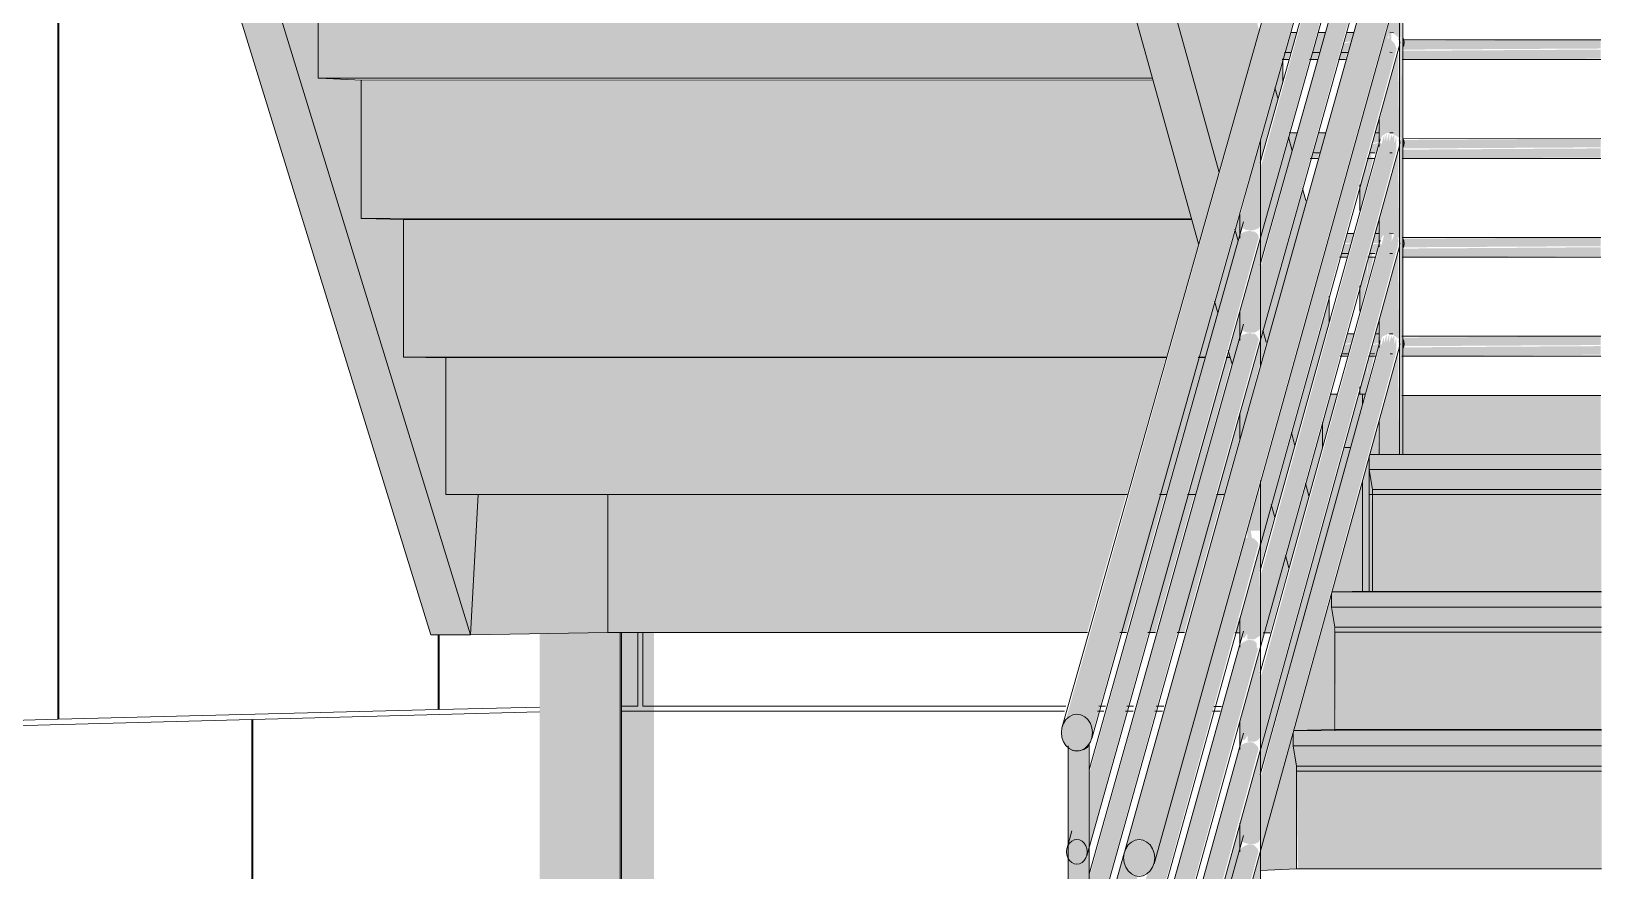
# Model space of a CAD drawing. Header units: inches. Extents: x 27328 to 121296, y -4075 to 4147.
# Drawn here: x 49625.24959 to 49625.28926, y 59.99014 to 60.01135 of the extents above; entities that cross this region are included whole.
import ezdxf

# ---------------------------------------------------------------- set-up
doc = ezdxf.new("R2010")
doc.units = ezdxf.units.IN
doc.header["$MEASUREMENT"] = 0
for name, color, linetype, lineweight in [('A-FLOR-HRAL', 11, 'Continuous', 9), ('A-WALL', 113, 'Continuous', 9), ('A-WALL-PATT', 111, 'Continuous', 9), ('L-SITE-WALL', 31, 'Continuous', 9), ('S-COLS', 52, 'Continuous', 9), ('S-STRS', 31, 'Continuous', 9)]:
    doc.layers.add(name, color=color, linetype=linetype, lineweight=lineweight)

# ---------------------------------------------------------------- blocks, each defined once
blk = doc.blocks.new('FP_232-mezzanine - perspective')
at = {"layer": 'A-WALL-PATT'}
for p, q in [((23035.629234, 59.994296), (23035.629234, 59.996157)), ((23035.629357, 59.994296), (23035.629357, 59.996157)), ((23035.629234, 59.994296), (23035.628817, 59.994296)), ((23035.629357, 59.994172), (23035.628817, 59.994172)), ((23035.640047, 59.994294), (23035.629357, 59.994296)), ((23035.640012, 59.99417), (23035.629357, 59.994172)), ((23035.641007, 59.99417), (23035.64084, 59.99417)), ((23035.641042, 59.994294), (23035.640875, 59.994294)), ((23035.641747, 59.99417), (23035.641551, 59.99417)), ((23035.641751, 59.994294), (23035.641586, 59.994294)), ((23035.642482, 59.99417), (23035.64229, 59.99417)), ((23035.642517, 59.994294), (23035.642325, 59.994294)), ((23035.643939, 59.994169), (23035.643752, 59.994169)), ((23035.643974, 59.994293), (23035.643786, 59.994293))]:
    blk.add_line(p, q, dxfattribs=at)
blk = doc.blocks.new('FP_250-mezzanine - perspective')
at = {"layer": 'A-WALL-PATT'}
for p, q in [((23035.614575, 60.019152), (23035.614575, 59.993966)), ((23035.614601, 60.01915), (23035.614601, 59.993967)), ((23035.62419, 59.99421), (23035.62419, 59.996098)), ((23035.624214, 59.996098), (23035.624214, 59.994211)), ((23035.62419, 59.99421), (23035.614601, 59.993967)), ((23035.62675, 59.994275), (23035.624214, 59.994211)), ((23035.62675, 59.994151), (23035.624214, 59.994085)), ((23035.614575, 59.993966), (23035.613432, 59.993937)), ((23035.619482, 59.993962), (23035.613432, 59.993805)), ((23035.619482, 59.993962), (23035.619482, 59.969296)), ((23035.624214, 59.994085), (23035.619506, 59.993963)), ((23035.619506, 59.9693), (23035.619506, 59.993963))]:
    blk.add_line(p, q, dxfattribs=at)

msp = doc.modelspace()

# ---------------------------------------------------------------- hatches: boundary and pattern name
at = {"layer": 'A-FLOR-HRAL', "lineweight": 5}
for points in [[(49625.2764, 59.993629), (49625.28445, 60.022172), (49625.284375, 60.02231), (49625.284204, 60.022359), (49625.283983, 60.022305), (49625.283771, 60.022164), (49625.283629, 60.021979), (49625.283651, 60.021948), (49625.283577, 60.021804), (49625.283569, 60.021804), (49625.275728, 59.993958), (49625.275905, 59.994079), (49625.276108, 59.994079), (49625.276285, 59.993958), (49625.276386, 59.99375)], [(49625.277973, 59.990462), (49625.285809, 60.01857), (49625.285749, 60.018761), (49625.285604, 60.018901), (49625.285412, 60.018952), (49625.285225, 60.018901), (49625.285093, 60.018761), (49625.285059, 60.018668), (49625.277241, 59.990698), (49625.277383, 59.990865), (49625.27758, 59.990928), (49625.277777, 59.990865), (49625.27792, 59.990695), (49625.27796, 59.990582)], [(49625.284222, 60.010888), (49625.289242, 60.010917), (49625.289242, 60.011137), (49625.28426, 60.011103), (49625.284246, 60.010985), (49625.284222, 60.010891)], [(49625.284278, 60.011069), (49625.284235, 60.011136), (49625.284235, 60.011071)], [(49625.284235, 60.010938), (49625.284269, 60.011009), (49625.284278, 60.011069), (49625.284235, 60.011048), (49625.284235, 60.010942)], [(49625.284222, 60.00839), (49625.289242, 60.008419), (49625.289242, 60.00864), (49625.284251, 60.008606), (49625.284263, 60.008515), (49625.284222, 60.0084)], [(49625.284235, 60.008399), (49625.284269, 60.008469), (49625.284278, 60.00853), (49625.284235, 60.008508), (49625.284235, 60.008403)], [(49625.28424, 60.005893), (49625.289242, 60.005921), (49625.289242, 60.006142), (49625.284231, 60.006108), (49625.284265, 60.00599), (49625.284255, 60.005925)], [(49625.284278, 60.005991), (49625.284235, 60.006057), (49625.284235, 60.005992)], [(49625.284235, 60.00586), (49625.284269, 60.005928), (49625.284278, 60.005991), (49625.284235, 60.005969), (49625.284235, 60.005864)], [(49625.284257, 60.003395), (49625.289242, 60.003423), (49625.289242, 60.003645), (49625.284222, 60.003611), (49625.284255, 60.003518), (49625.284257, 60.003397)], [(49625.284278, 60.003452), (49625.284235, 60.003518), (49625.284235, 60.003452)], [(49625.284235, 60.003321), (49625.284269, 60.003388), (49625.284278, 60.003452), (49625.284235, 60.003429), (49625.284235, 60.003325)], [(49625.275949, 59.993168), (49625.27618, 59.9932), (49625.276297, 59.9933), (49625.276285, 59.9933), (49625.275793, 59.9933), (49625.275797, 59.993257), (49625.275853, 59.9932)], [(49625.276007, 59.971929), (49625.276007, 59.971929), (49625.276315, 59.971935), (49625.276297, 59.9933), (49625.276269, 59.993257), (49625.27618, 59.9932), (49625.275949, 59.993168), (49625.275853, 59.9932), (49625.275797, 59.993257), (49625.275803, 59.971932), (49625.275882, 59.97193)], [(49625.276074, 59.990318), (49625.276192, 59.990398), (49625.27626, 59.990537), (49625.27626, 59.990698), (49625.276192, 59.990837), (49625.276138, 59.990887), (49625.275939, 59.990918), (49625.275821, 59.990837), (49625.275753, 59.990698), (49625.275753, 59.990538), (49625.275821, 59.990398), (49625.275875, 59.990349)], [(49625.276315, 59.985507), (49625.277542, 59.990012), (49625.27744, 59.990028), (49625.277297, 59.990133), (49625.277194, 59.990346), (49625.27717, 59.990483), (49625.276313, 59.987319), (49625.276315, 59.985618)]]:
    msp.add_hatch(color=256, dxfattribs=at).paths.add_polyline_path(points, flags=0)
h = msp.add_hatch(color=256, dxfattribs=at)
h.paths.add_polyline_path([(49625.281081, 60.009643), (49625.281207, 60.010086), (49625.281177, 60.01054), (49625.281003, 60.009927), (49625.281064, 60.009707)], flags=0)
h.paths.add_polyline_path([(49625.280953, 60.0126), (49625.281169, 60.013485), (49625.281177, 60.013795), (49625.281187, 60.013968), (49625.281151, 60.014036), (49625.281113, 60.014009), (49625.281091, 60.014009), (49625.280996, 60.01403), (49625.280917, 60.014009), (49625.280933, 60.01386), (49625.280895, 60.01386), (49625.280868, 60.013932), (49625.28078, 60.013944), (49625.280702, 60.014143), (49625.280714, 60.01347), (49625.280933, 60.012673)], flags=0)
h.paths.add_polyline_path([(49625.281207, 60.014215), (49625.281176, 60.015973), (49625.281169, 60.01628), (49625.281176, 60.016548), (49625.281151, 60.016576), (49625.281126, 60.016548), (49625.281094, 60.016548), (49625.280998, 60.01657), (49625.280917, 60.016548), (49625.280933, 60.016399), (49625.280895, 60.016399), (49625.280872, 60.016471), (49625.280773, 60.016471), (49625.280755, 60.016601), (49625.280711, 60.016649), (49625.280702, 60.016611), (49625.280714, 60.016015), (49625.281188, 60.014284)], flags=0)
h.paths.add_polyline_path([(49625.281207, 60.016755), (49625.281176, 60.018512), (49625.281169, 60.01882), (49625.281176, 60.019087), (49625.28114, 60.019151), (49625.281125, 60.019075), (49625.280998, 60.019109), (49625.280917, 60.019087), (49625.280933, 60.018937), (49625.280895, 60.018937), (49625.280872, 60.019009), (49625.280782, 60.019009), (49625.280755, 60.01914), (49625.280713, 60.019183), (49625.280702, 60.019104), (49625.280714, 60.018561), (49625.281195, 60.016799)], flags=0)
h.paths.add_polyline_path([(49625.281207, 60.019294), (49625.281177, 60.021228), (49625.280702, 60.021227), (49625.280714, 60.021106), (49625.281202, 60.019313)], flags=0)
h = msp.add_hatch(color=256, dxfattribs=at)
h.paths.add_polyline_path([(49625.284149, 60.000659), (49625.284235, 60.00066), (49625.28421, 60.012787), (49625.284149, 60.012569), (49625.284166, 60.0112), (49625.284186, 60.011199), (49625.284156, 60.011009), (49625.284149, 60.010925), (49625.284166, 60.00866), (49625.284184, 60.008659), (49625.284152, 60.008456), (49625.284149, 60.008385), (49625.284149, 60.00066)], flags=0)
h.paths.add_polyline_path([(49625.284149, 60.015428), (49625.284235, 60.015736), (49625.284204, 60.021232), (49625.284149, 60.021031), (49625.284166, 60.01882), (49625.28419, 60.018818), (49625.284161, 60.018633), (49625.284149, 60.018606), (49625.284166, 60.01628), (49625.284189, 60.016262), (49625.284156, 60.01609), (49625.284149, 60.016006), (49625.284149, 60.015736)], flags=0)
h = msp.add_hatch(color=256, dxfattribs=at)
h.paths.add_polyline_path([(49625.283279, 60.002185), (49625.283362, 60.002485), (49625.283348, 60.003062), (49625.283156, 60.002372), (49625.283168, 60.002186), (49625.283243, 60.002185)], flags=0)
h.paths.add_polyline_path([(49625.283156, 60.004291), (49625.283362, 60.00511), (49625.283333, 60.00556), (49625.283156, 60.004925), (49625.283156, 60.004703)], flags=0)
h.paths.add_polyline_path([(49625.283156, 60.006837), (49625.283362, 60.007574), (49625.28335, 60.008173), (49625.283156, 60.007478), (49625.283156, 60.007235)], flags=0)
h.paths.add_polyline_path([(49625.283156, 60.011944), (49625.283362, 60.012675), (49625.283344, 60.013251), (49625.283156, 60.012584), (49625.283156, 60.011982)], flags=0)
h.paths.add_polyline_path([(49625.283156, 60.014478), (49625.283362, 60.015206), (49625.283362, 60.015738), (49625.283326, 60.015738), (49625.283156, 60.015137), (49625.283156, 60.014862)], flags=0)
h.paths.add_polyline_path([(49625.283156, 60.017025), (49625.283362, 60.017863), (49625.283336, 60.017899), (49625.283243, 60.017886), (49625.283156, 60.017579), (49625.283156, 60.017402)], flags=0)
h.paths.add_polyline_path([(49625.283156, 60.0204), (49625.283292, 60.020877), (49625.283156, 60.020873), (49625.283156, 60.020698)], flags=0)
h = msp.add_hatch(color=256, dxfattribs=at)
h.paths.add_polyline_path([(49625.283644, 60.000659), (49625.284149, 60.00066), (49625.284121, 60.003263), (49625.283644, 60.001536), (49625.283644, 60.00066)], flags=0)
h.paths.add_polyline_path([(49625.283644, 60.003455), (49625.283729, 60.003639), (49625.283862, 60.003703), (49625.283991, 60.003688), (49625.284095, 60.003613), (49625.284149, 60.003581), (49625.284121, 60.005804), (49625.283644, 60.004082), (49625.283644, 60.003462)], flags=0)
h.paths.add_polyline_path([(49625.283644, 60.005996), (49625.283725, 60.006177), (49625.283838, 60.006241), (49625.283973, 60.006236), (49625.284097, 60.006152), (49625.284149, 60.006121), (49625.284121, 60.008344), (49625.283644, 60.006629), (49625.283644, 60.006002)], flags=0)
h.paths.add_polyline_path([(49625.283644, 60.008537), (49625.283722, 60.008715), (49625.283832, 60.00878), (49625.283973, 60.008776), (49625.284098, 60.00869), (49625.284149, 60.008662), (49625.284121, 60.010885), (49625.283644, 60.009086), (49625.283644, 60.008543)], flags=0)
h.paths.add_polyline_path([(49625.284149, 60.011142), (49625.284121, 60.012471), (49625.283832, 60.011321), (49625.283963, 60.011321), (49625.2841, 60.011229), (49625.284127, 60.011191)], flags=0)
h.paths.add_polyline_path([(49625.283644, 60.013631), (49625.284149, 60.015428), (49625.284116, 60.015949), (49625.283644, 60.01427), (49625.283644, 60.013681)], flags=0)
h.paths.add_polyline_path([(49625.283644, 60.016159), (49625.283722, 60.016336), (49625.283832, 60.016402), (49625.283973, 60.016398), (49625.284079, 60.016336), (49625.284149, 60.016283), (49625.284121, 60.018508), (49625.283644, 60.016816), (49625.283644, 60.016165)], flags=0)
h.paths.add_polyline_path([(49625.283644, 60.018699), (49625.283722, 60.018877), (49625.283832, 60.018943), (49625.283963, 60.018943), (49625.284079, 60.018877), (49625.284149, 60.018824), (49625.284149, 60.021036), (49625.283644, 60.019252), (49625.283644, 60.018705)], flags=0)
h = msp.add_hatch(color=256, dxfattribs=at)
h.paths.add_polyline_path([(49625.283388, 60.000659), (49625.283631, 60.00066), (49625.283598, 60.001418), (49625.283389, 60.00066)], flags=0)
h.paths.add_polyline_path([(49625.283362, 60.002485), (49625.283524, 60.003177), (49625.283378, 60.00317), (49625.283362, 60.003113), (49625.283362, 60.00273)], flags=0)
h.paths.add_polyline_path([(49625.283526, 60.003707), (49625.283631, 60.003708), (49625.283598, 60.003965), (49625.283527, 60.003708)], flags=0)
h.paths.add_polyline_path([(49625.283362, 60.005029), (49625.283498, 60.005647), (49625.283459, 60.005672), (49625.283459, 60.005738), (49625.283373, 60.005704), (49625.283362, 60.005664), (49625.283362, 60.00511)], flags=0)
h.paths.add_polyline_path([(49625.283524, 60.006246), (49625.283631, 60.006249), (49625.283598, 60.006513), (49625.283524, 60.006246)], flags=0)
h.paths.add_polyline_path([(49625.283362, 60.007574), (49625.283492, 60.008159), (49625.283491, 60.008168), (49625.283443, 60.00817), (49625.283443, 60.00826), (49625.283369, 60.008239), (49625.283362, 60.008173), (49625.283362, 60.00781)], flags=0)
h.paths.add_polyline_path([(49625.283521, 60.008786), (49625.283631, 60.008796), (49625.283598, 60.00906), (49625.283522, 60.008786)], flags=0)
h.paths.add_polyline_path([(49625.283362, 60.012675), (49625.283492, 60.013249), (49625.283459, 60.013159), (49625.283411, 60.013166), (49625.283411, 60.013251), (49625.283362, 60.013251), (49625.283362, 60.01289)], flags=0)
h.paths.add_polyline_path([(49625.283517, 60.013865), (49625.283631, 60.013871), (49625.283598, 60.014155), (49625.283517, 60.013866)], flags=0)
h.paths.add_polyline_path([(49625.283362, 60.015206), (49625.283492, 60.015738), (49625.283473, 60.015738), (49625.283457, 60.015695), (49625.283362, 60.015695), (49625.283362, 60.01543)], flags=0)
h.paths.add_polyline_path([(49625.283514, 60.016405), (49625.283631, 60.016412), (49625.283598, 60.016702), (49625.283514, 60.016405)], flags=0)
h.paths.add_polyline_path([(49625.283362, 60.017751), (49625.283381, 60.017899), (49625.283362, 60.017888), (49625.283362, 60.017863)], flags=0)
h.paths.add_polyline_path([(49625.283543, 60.018945), (49625.283631, 60.018953), (49625.283598, 60.019139), (49625.283543, 60.018945)], flags=0)
h = msp.add_hatch(color=256, dxfattribs=at)
h.paths.add_polyline_path([(49625.276315, 59.990783), (49625.280605, 60.006153), (49625.280577, 60.006219), (49625.280557, 60.006242), (49625.280475, 60.006302), (49625.280436, 60.006278), (49625.280408, 60.006314), (49625.280269, 60.006292), (49625.28014, 60.006245), (49625.280139, 60.006263), (49625.276313, 59.992584), (49625.276315, 59.990894)], flags=0)
h.paths.add_polyline_path([(49625.280641, 60.006173), (49625.284085, 60.018533), (49625.284022, 60.018677), (49625.283919, 60.018789), (49625.283905, 60.018776), (49625.283853, 60.018798), (49625.283897, 60.018951), (49625.283772, 60.018917), (49625.2837, 60.018661), (49625.283684, 60.018824), (49625.280639, 60.007881), (49625.280641, 60.006223)], flags=0)
h = msp.add_hatch(color=256, dxfattribs=at)
h.paths.add_polyline_path([(49625.276315, 59.988145), (49625.280605, 60.003568), (49625.280533, 60.003684), (49625.280475, 60.003717), (49625.280436, 60.003693), (49625.280408, 60.00373), (49625.280301, 60.003717), (49625.280269, 60.003707), (49625.28014, 60.003661), (49625.280139, 60.003678), (49625.276313, 59.989952), (49625.276315, 59.988256)], flags=0)
h.paths.add_polyline_path([(49625.280641, 60.003588), (49625.284079, 60.015971), (49625.284079, 60.016336), (49625.284025, 60.016145), (49625.284025, 60.016377), (49625.283957, 60.016203), (49625.283928, 60.016223), (49625.283897, 60.016238), (49625.283853, 60.016257), (49625.283897, 60.016411), (49625.283772, 60.016377), (49625.2837, 60.016119), (49625.283684, 60.016202), (49625.282332, 60.011485), (49625.280639, 60.005359), (49625.280641, 60.003638)], flags=0)
h = msp.add_hatch(color=256, dxfattribs=at)
h.paths.add_polyline_path([(49625.276315, 59.982868), (49625.280596, 59.998382), (49625.280572, 59.998446), (49625.280473, 59.998541), (49625.280443, 59.99855), (49625.280433, 59.998518), (49625.280398, 59.998733), (49625.280395, 59.998733), (49625.280372, 59.998666), (49625.280355, 59.998618), (49625.280301, 59.998549), (49625.280239, 59.998549), (49625.277872, 59.990166), (49625.277768, 59.990007), (49625.276313, 59.984686), (49625.276315, 59.98298)], flags=0)
h.paths.add_polyline_path([(49625.280641, 59.99842), (49625.284085, 60.010911), (49625.284023, 60.011056), (49625.283947, 60.011129), (49625.283946, 60.011323), (49625.283832, 60.011321), (49625.283795, 60.011305), (49625.28064, 59.999869), (49625.280641, 59.99847)], flags=0)
h.paths.add_polyline_path([(49625.283883, 60.011162), (49625.283853, 60.011175), (49625.283883, 60.011282)], flags=0)
h = msp.add_hatch(color=256, dxfattribs=at)
h.paths.add_polyline_path([(49625.281328, 60.011072), (49625.281486, 60.011072), (49625.281557, 60.011324), (49625.28139, 60.011291), (49625.281345, 60.011133)], flags=0)
h.paths.add_polyline_path([(49625.282023, 60.011072), (49625.282211, 60.011075), (49625.282281, 60.011324), (49625.282085, 60.011291), (49625.282024, 60.011075)], flags=0)
h.paths.add_polyline_path([(49625.282745, 60.011073), (49625.282931, 60.011093), (49625.282996, 60.011324), (49625.282806, 60.011292), (49625.282746, 60.011075)], flags=0)
h = msp.add_hatch(color=256, dxfattribs=at)
h.paths.add_polyline_path([(49625.281193, 60.010635), (49625.281355, 60.010659), (49625.2814, 60.010817), (49625.281236, 60.010798), (49625.281193, 60.01064)], flags=0)
h.paths.add_polyline_path([(49625.281886, 60.010635), (49625.28208, 60.010659), (49625.282124, 60.010817), (49625.281932, 60.010798), (49625.281887, 60.01064)], flags=0)
h.paths.add_polyline_path([(49625.282608, 60.010635), (49625.282795, 60.010659), (49625.28284, 60.010817), (49625.282654, 60.010797), (49625.28261, 60.010641)], flags=0)
h.paths.add_polyline_path([(49625.284222, 60.010636), (49625.289242, 60.010657), (49625.289242, 60.01089), (49625.284222, 60.010858), (49625.284222, 60.010641)], flags=0)
h = msp.add_hatch(color=256, dxfattribs=at)
h.paths.add_polyline_path([(49625.281255, 60.010816), (49625.281417, 60.010827), (49625.281486, 60.011072), (49625.281328, 60.011072), (49625.281255, 60.010816)], flags=0)
h.paths.add_polyline_path([(49625.28195, 60.010816), (49625.282143, 60.010835), (49625.28221, 60.011073), (49625.282023, 60.011072), (49625.281951, 60.010819)], flags=0)
h.paths.add_polyline_path([(49625.282673, 60.010816), (49625.28286, 60.010842), (49625.282925, 60.011073), (49625.282738, 60.011048), (49625.282674, 60.010821)], flags=0)
h = msp.add_hatch(color=256, dxfattribs=at)
h.paths.add_polyline_path([(49625.276315, 59.98023), (49625.280596, 59.995798), (49625.280564, 59.995745), (49625.280551, 59.995787), (49625.280552, 59.995887), (49625.280473, 59.995957), (49625.280339, 59.995976), (49625.280205, 59.995914), (49625.280137, 59.99586), (49625.280139, 59.995926), (49625.276313, 59.982054), (49625.276315, 59.980342)], flags=0)
h.paths.add_polyline_path([(49625.280641, 59.995835), (49625.284079, 60.008347), (49625.284079, 60.008715), (49625.284025, 60.008521), (49625.284025, 60.008755), (49625.283963, 60.008653), (49625.283962, 60.00878), (49625.283897, 60.008546), (49625.283897, 60.008789), (49625.283832, 60.008556), (49625.283832, 60.00878), (49625.283772, 60.008566), (49625.283772, 60.008755), (49625.2837, 60.008495), (49625.283675, 60.008548), (49625.280639, 59.997565), (49625.280641, 59.995885)], flags=0)
h = msp.add_hatch(color=256, dxfattribs=at)
h.paths.add_polyline_path([(49625.28034, 59.986587), (49625.280641, 59.986589), (49625.280633, 59.990637), (49625.280127, 59.988691), (49625.28014, 59.986588), (49625.280217, 59.986587)], flags=0)
h.paths.add_polyline_path([(49625.280127, 59.990714), (49625.28019, 59.990875), (49625.280232, 59.990844), (49625.280393, 59.990808), (49625.280481, 59.990812), (49625.280587, 59.990857), (49625.280641, 59.990931), (49625.280628, 59.993202), (49625.280127, 59.99128), (49625.280127, 59.990721)], flags=0)
h.paths.add_polyline_path([(49625.280127, 59.993298), (49625.28019, 59.993458), (49625.280238, 59.993437), (49625.280322, 59.993558), (49625.280322, 59.993398), (49625.280485, 59.993398), (49625.280588, 59.993443), (49625.280641, 59.993515), (49625.280622, 59.995768), (49625.280127, 59.993864), (49625.280127, 59.993305)], flags=0)
h.paths.add_polyline_path([(49625.280127, 59.995883), (49625.280205, 59.996059), (49625.280205, 59.996028), (49625.280246, 59.996033), (49625.280315, 59.996133), (49625.280316, 59.995984), (49625.280489, 59.995984), (49625.280622, 59.996071), (49625.280641, 59.996099), (49625.280617, 59.998334), (49625.280127, 59.996533), (49625.280127, 59.995889)], flags=0)
h.paths.add_polyline_path([(49625.280309, 59.998487), (49625.280395, 59.998733), (49625.280641, 59.998733), (49625.280614, 59.999888), (49625.280309, 59.998708)], flags=0)
h.paths.add_polyline_path([(49625.280127, 60.001065), (49625.280641, 60.002984), (49625.280641, 60.003588), (49625.280127, 60.001714), (49625.280127, 60.001348)], flags=0)
h.paths.add_polyline_path([(49625.280127, 60.003636), (49625.280195, 60.003789), (49625.280269, 60.003752), (49625.280301, 60.003742), (49625.280308, 60.003741), (49625.280341, 60.003736), (49625.280502, 60.003741), (49625.280606, 60.003801), (49625.280641, 60.003852), (49625.280641, 60.006173), (49625.280127, 60.004305), (49625.280127, 60.003642)], flags=0)
h.paths.add_polyline_path([(49625.280127, 60.00622), (49625.280192, 60.006376), (49625.280277, 60.006334), (49625.280289, 60.00633), (49625.280433, 60.006317), (49625.280436, 60.006318), (49625.280595, 60.006371), (49625.280641, 60.006437), (49625.280641, 60.008597), (49625.280127, 60.006662), (49625.280127, 60.006226)], flags=0)
h = msp.add_hatch(color=256, dxfattribs=at)
h.paths.add_polyline_path([(49625.281388, 60.008532), (49625.281494, 60.008532), (49625.281565, 60.008785), (49625.281368, 60.008751), (49625.281354, 60.008655), (49625.281371, 60.008593)], flags=0)
h.paths.add_polyline_path([(49625.282031, 60.008533), (49625.282211, 60.008533), (49625.282282, 60.008785), (49625.282092, 60.008752), (49625.282043, 60.008575)], flags=0)
h.paths.add_polyline_path([(49625.283464, 60.008533), (49625.283644, 60.008551), (49625.283615, 60.008785), (49625.283525, 60.008752), (49625.283466, 60.008539)], flags=0)
h = msp.add_hatch(color=256, dxfattribs=at)
h.paths.add_polyline_path([(49625.281959, 60.008277), (49625.282145, 60.008295), (49625.282211, 60.008533), (49625.282031, 60.008533), (49625.281959, 60.008279)], flags=0)
h.paths.add_polyline_path([(49625.283393, 60.008277), (49625.283581, 60.00831), (49625.283637, 60.008533), (49625.283455, 60.0085), (49625.283395, 60.008285)], flags=0)
h.paths.add_polyline_path([(49625.28144, 60.008342), (49625.281494, 60.008532), (49625.281388, 60.008532), (49625.281437, 60.008352)], flags=0)
h = msp.add_hatch(color=256, dxfattribs=at)
h.paths.add_polyline_path([(49625.284278, 60.00853), (49625.284235, 60.008597), (49625.284235, 60.008531)], flags=0)
h.paths.add_polyline_path([(49625.284185, 60.008534), (49625.284161, 60.00866), (49625.284149, 60.008661), (49625.28418, 60.008534)], flags=0)
h = msp.add_hatch(color=256, dxfattribs=at)
h.paths.add_polyline_path([(49625.281906, 60.008138), (49625.282094, 60.008162), (49625.282126, 60.008278), (49625.281936, 60.008243), (49625.281907, 60.008144)], flags=0)
h.paths.add_polyline_path([(49625.284222, 60.008139), (49625.289242, 60.00816), (49625.289242, 60.008392), (49625.284222, 60.00836), (49625.284222, 60.008144)], flags=0)
h = msp.add_hatch(color=256, dxfattribs=at)
h.paths.add_polyline_path([(49625.276315, 59.977592), (49625.280596, 59.993215), (49625.280572, 59.993277), (49625.280474, 59.993373), (49625.280377, 59.993392), (49625.280374, 59.993392), (49625.28027, 59.99337), (49625.280134, 59.993311), (49625.276313, 59.979421), (49625.276315, 59.977704)], flags=0)
h.paths.add_polyline_path([(49625.280641, 59.993251), (49625.284122, 60.005959), (49625.284121, 60.006121), (49625.284025, 60.006214), (49625.283957, 60.006042), (49625.283962, 60.00624), (49625.283832, 60.00624), (49625.283772, 60.006214), (49625.2837, 60.005954), (49625.283669, 60.005985), (49625.280639, 59.994986), (49625.280641, 59.993301)], flags=0)
h.paths.add_polyline_path([(49625.283869, 60.006086), (49625.283853, 60.006092), (49625.283869, 60.006148)], flags=0)
h = msp.add_hatch(color=256, dxfattribs=at)
h.paths.add_polyline_path([(49625.282755, 60.005993), (49625.28294, 60.006012), (49625.283005, 60.006246), (49625.282816, 60.006212), (49625.282762, 60.006017)], flags=0)
h.paths.add_polyline_path([(49625.283467, 60.005993), (49625.283644, 60.006011), (49625.283615, 60.006246), (49625.283528, 60.006212), (49625.283469, 60.005999)], flags=0)
h = msp.add_hatch(color=256, dxfattribs=at)
h.paths.add_polyline_path([(49625.282643, 60.005642), (49625.282832, 60.005676), (49625.282819, 60.005738), (49625.282664, 60.005716), (49625.282645, 60.005647)], flags=0)
h.paths.add_polyline_path([(49625.284222, 60.005642), (49625.289242, 60.005677), (49625.289242, 60.005894), (49625.284222, 60.00586), (49625.284222, 60.005647)], flags=0)
h = msp.add_hatch(color=256, dxfattribs=at)
h.paths.add_polyline_path([(49625.282684, 60.005738), (49625.28287, 60.005763), (49625.282922, 60.005993), (49625.282748, 60.005968), (49625.282685, 60.005743)], flags=0)
h.paths.add_polyline_path([(49625.283396, 60.005738), (49625.283581, 60.00577), (49625.283637, 60.005993), (49625.283458, 60.005963), (49625.283398, 60.005745)], flags=0)
h = msp.add_hatch(color=256, dxfattribs=at)
h.paths.add_polyline_path([(49625.276315, 59.974953), (49625.280596, 59.990631), (49625.280572, 59.990693), (49625.280474, 59.990789), (49625.280339, 59.990808), (49625.280205, 59.990745), (49625.280139, 59.990695), (49625.280139, 59.990757), (49625.276313, 59.976788), (49625.276315, 59.975065)], flags=0)
h.paths.add_polyline_path([(49625.280641, 59.990667), (49625.284079, 60.003265), (49625.284079, 60.003633), (49625.284025, 60.003439), (49625.284025, 60.003674), (49625.283963, 60.003575), (49625.283962, 60.003699), (49625.283897, 60.003464), (49625.283897, 60.003708), (49625.283832, 60.003473), (49625.283832, 60.003699), (49625.283772, 60.003484), (49625.283757, 60.003621), (49625.2837, 60.003412), (49625.283684, 60.003497), (49625.282341, 59.998733), (49625.280639, 59.992464), (49625.280641, 59.990717)], flags=0)
h = msp.add_hatch(color=256, dxfattribs=at)
h.paths.add_polyline_path([(49625.28276, 60.003453), (49625.282942, 60.003472), (49625.283007, 60.003706), (49625.282821, 60.003673), (49625.282767, 60.003477)], flags=0)
h.paths.add_polyline_path([(49625.283469, 60.003453), (49625.283644, 60.00347), (49625.283615, 60.003706), (49625.28353, 60.003673), (49625.283471, 60.003459)], flags=0)
h = msp.add_hatch(color=256, dxfattribs=at)
h.paths.add_polyline_path([(49625.282661, 60.003145), (49625.282847, 60.003178), (49625.282853, 60.003199), (49625.282667, 60.003168), (49625.282662, 60.00315)], flags=0)
h.paths.add_polyline_path([(49625.284222, 60.003145), (49625.289242, 60.003179), (49625.289242, 60.003396), (49625.284245, 60.003365), (49625.284222, 60.003246), (49625.284222, 60.00315)], flags=0)
h = msp.add_hatch(color=256, dxfattribs=at)
h.paths.add_polyline_path([(49625.282689, 60.003198), (49625.282873, 60.003223), (49625.282937, 60.003453), (49625.282753, 60.003429), (49625.28269, 60.003203)], flags=0)
h.paths.add_polyline_path([(49625.283399, 60.003198), (49625.283581, 60.00323), (49625.283638, 60.003453), (49625.283462, 60.003425), (49625.283401, 60.003206)], flags=0)
at = {"layer": 'A-FLOR-HRAL'}
for points in [[(49625.276108, 59.993179), (49625.276285, 59.9933), (49625.276386, 59.993509), (49625.276386, 59.99375), (49625.276285, 59.993958), (49625.276108, 59.994079), (49625.275905, 59.994079), (49625.275728, 59.993958), (49625.275627, 59.99375), (49625.275627, 59.993509), (49625.275728, 59.9933), (49625.275905, 59.99318)], [(49625.277682, 59.990012), (49625.277858, 59.990133), (49625.27796, 59.990341), (49625.27796, 59.990582), (49625.277858, 59.990791), (49625.277682, 59.990912), (49625.277478, 59.990912), (49625.277302, 59.990791), (49625.2772, 59.990583), (49625.2772, 59.990342), (49625.277302, 59.990133), (49625.277478, 59.990012)]]:
    msp.add_hatch(color=256, dxfattribs=at).paths.add_polyline_path(points, flags=0)
at = {"layer": 'S-COLS', "lineweight": 5}
for points in [[(49625.264463, 59.970129), (49625.264463, 59.996157), (49625.262433, 59.996128), (49625.262433, 59.970131), (49625.264014, 59.970129)], [(49625.264463, 59.970129), (49625.264503, 59.970134), (49625.264503, 59.996157), (49625.264463, 59.996152), (49625.264463, 59.977477)], [(49625.265321, 59.970243), (49625.265321, 59.996157), (49625.2645, 59.996152), (49625.2645, 59.970244)]]:
    msp.add_hatch(color=256, dxfattribs=at).paths.add_polyline_path(points, flags=0)
at = {"layer": 'S-STRS', "lineweight": 5}
for points in [[(49625.26069, 59.996098), (49625.260881, 59.999643), (49625.26006, 59.999643), (49625.26006, 60.003103), (49625.258995, 60.00312), (49625.258995, 60.006593), (49625.25792, 60.006629), (49625.25792, 60.010116), (49625.256834, 60.010172), (49625.256834, 60.013673), (49625.255739, 60.013748), (49625.255739, 60.017263), (49625.254633, 60.017358), (49625.254633, 60.020887), (49625.253516, 60.021003), (49625.253516, 60.024546), (49625.252389, 60.024683), (49625.252389, 60.02824), (49625.251251, 60.028398), (49625.251251, 60.0288), (49625.250814, 60.028795), (49625.250788, 60.028332), (49625.259881, 59.998733)], [(49625.26069, 59.996098), (49625.250788, 60.028332), (49625.249738, 60.028331), (49625.259684, 59.996098)], [(49625.256834, 60.010164), (49625.277911, 60.010171), (49625.276929, 60.013681), (49625.256834, 60.013671), (49625.256834, 60.011485)], [(49625.256859, 60.010163), (49625.277911, 60.01017), (49625.277623, 60.011201), (49625.256859, 60.011193)], [(49625.25792, 60.006624), (49625.278898, 60.006629), (49625.277921, 60.010122), (49625.25792, 60.010115), (49625.25792, 60.007442)], [(49625.257944, 60.006623), (49625.278898, 60.006628), (49625.278611, 60.007654), (49625.257944, 60.007649)], [(49625.283392, 60.000278), (49625.289255, 60.000278), (49625.289255, 60.000659), (49625.283402, 60.000659), (49625.283392, 60.000622)], [(49625.289255, 59.99977), (49625.289255, 60.000278), (49625.283392, 60.000278), (49625.283478, 59.99977), (49625.285884, 59.99977)], [(49625.283392, 59.999643), (49625.283478, 59.999663), (49625.283453, 59.999919), (49625.283392, 60.000278), (49625.283392, 59.99977)], [(49625.289255, 59.999643), (49625.289255, 59.99977), (49625.283478, 59.99977), (49625.283478, 59.999643), (49625.285884, 59.999643)], [(49625.26069, 59.996098), (49625.264153, 59.996158), (49625.264153, 59.999643), (49625.260881, 59.999643), (49625.260832, 59.998733)], [(49625.289255, 59.997199), (49625.289255, 59.999643), (49625.283478, 59.999643), (49625.283478, 59.9972), (49625.285884, 59.997199)], [(49625.289258, 59.996802), (49625.289258, 59.997185), (49625.282446, 59.997185), (49625.282435, 59.997148), (49625.282435, 59.996803), (49625.285888, 59.996802)], [(49625.289258, 59.996293), (49625.289258, 59.996802), (49625.282481, 59.996803), (49625.28245, 59.996715), (49625.282523, 59.996294), (49625.285888, 59.996293)], [(49625.289258, 59.99371), (49625.289258, 59.996165), (49625.282523, 59.996166), (49625.282554, 59.993711), (49625.287596, 59.99371)], [(49625.289258, 59.996165), (49625.289258, 59.996293), (49625.282557, 59.996291), (49625.282544, 59.996166), (49625.285888, 59.996166)], [(49625.289262, 59.993293), (49625.289262, 59.993677), (49625.28148, 59.993679), (49625.28147, 59.993641), (49625.28147, 59.993294), (49625.285875, 59.993293)], [(49625.289262, 59.992783), (49625.289262, 59.993293), (49625.28147, 59.993294), (49625.281558, 59.992785), (49625.286876, 59.992783)], [(49625.289262, 59.992655), (49625.289262, 59.992783), (49625.281558, 59.992779), (49625.281558, 59.992656), (49625.287017, 59.992655)], [(49625.289262, 59.990188), (49625.289262, 59.992655), (49625.281558, 59.992656), (49625.28159, 59.99019), (49625.286655, 59.990188)]]:
    msp.add_hatch(color=256, dxfattribs=at).paths.add_polyline_path(points, flags=0)
h = msp.add_hatch(color=256, dxfattribs=at)
h.paths.add_polyline_path([(49625.281868, 59.99961), (49625.282208, 60.000838), (49625.282208, 60.001465), (49625.281781, 59.999924)], flags=0)
h.paths.add_polyline_path([(49625.281513, 60.000888), (49625.282382, 60.004012), (49625.282382, 60.004655), (49625.281424, 60.001211)], flags=0)
h.paths.add_polyline_path([(49625.280796, 60.003473), (49625.281798, 60.007052), (49625.281709, 60.007378), (49625.280706, 60.003799)], flags=0)
h.paths.add_polyline_path([(49625.280634, 60.005458), (49625.281444, 60.008342), (49625.281352, 60.008678), (49625.280634, 60.006125)], flags=0)
h.paths.add_polyline_path([(49625.280078, 60.006064), (49625.280122, 60.006221), (49625.280122, 60.006783), (49625.280005, 60.006326)], flags=0)
h.paths.add_polyline_path([(49625.279598, 60.007795), (49625.280612, 60.011373), (49625.275819, 60.028825), (49625.274621, 60.028795), (49625.274621, 60.025747), (49625.279341, 60.008723)], flags=0)
h.paths.add_polyline_path([(49625.280634, 60.008036), (49625.281087, 60.009643), (49625.281009, 60.009926), (49625.280634, 60.008597)], flags=0)
h = msp.add_hatch(color=256, dxfattribs=at)
h.paths.add_polyline_path([(49625.281361, 59.997795), (49625.281868, 59.99961), (49625.281781, 59.999924), (49625.281273, 59.998109)], flags=0)
h.paths.add_polyline_path([(49625.281005, 59.999072), (49625.281513, 60.000888), (49625.281424, 60.001211), (49625.280915, 59.999396)], flags=0)
h.paths.add_polyline_path([(49625.280633, 60.002893), (49625.28079, 60.003495), (49625.280706, 60.003799), (49625.280633, 60.003541), (49625.280633, 60.002984)], flags=0)
h.paths.add_polyline_path([(49625.279925, 60.002948), (49625.28012, 60.003636), (49625.280121, 60.004305), (49625.279831, 60.003284), (49625.279915, 60.002984)], flags=0)
h.paths.add_polyline_path([(49625.279563, 60.004249), (49625.280078, 60.006064), (49625.28, 60.006348), (49625.279484, 60.004533)], flags=0)
h.paths.add_polyline_path([(49625.27908, 60.00598), (49625.279598, 60.007795), (49625.274621, 60.025747), (49625.273573, 60.025746), (49625.278914, 60.006577)], flags=0)
h = msp.add_hatch(color=256, dxfattribs=at)
h.paths.add_polyline_path([(49625.258995, 60.003117), (49625.278262, 60.003119), (49625.279076, 60.00598), (49625.278903, 60.006597), (49625.258995, 60.006592), (49625.258995, 60.003435)], flags=0)
h.paths.add_polyline_path([(49625.27908, 60.003119), (49625.27924, 60.003119), (49625.27956, 60.004249), (49625.27948, 60.004533), (49625.279333, 60.004013)], flags=0)
h.paths.add_polyline_path([(49625.279783, 60.003119), (49625.279876, 60.003119), (49625.27983, 60.003284)], flags=0)
h = msp.add_hatch(color=256, dxfattribs=at)
h.paths.add_polyline_path([(49625.259019, 60.003117), (49625.278262, 60.003119), (49625.278553, 60.00414), (49625.259019, 60.004138), (49625.259019, 60.003435)], flags=0)
h.paths.add_polyline_path([(49625.27908, 60.003119), (49625.27924, 60.003119), (49625.279529, 60.00414), (49625.279369, 60.00414), (49625.279333, 60.004013)], flags=0)
h.paths.add_polyline_path([(49625.279783, 60.003119), (49625.279876, 60.003119), (49625.27983, 60.003284)], flags=0)
h = msp.add_hatch(color=256, dxfattribs=at)
h.paths.add_polyline_path([(49625.279714, 59.999643), (49625.280114, 60.001065), (49625.280114, 60.001715), (49625.279531, 59.999643), (49625.279668, 59.999643)], flags=0)
h.paths.add_polyline_path([(49625.278988, 59.999643), (49625.27991, 60.002984), (49625.279876, 60.003105), (49625.279774, 60.003102), (49625.278798, 59.999643), (49625.278852, 59.999643)], flags=0)
h.paths.add_polyline_path([(49625.278253, 59.999643), (49625.279232, 60.003104), (49625.279072, 60.003102), (49625.278092, 59.999643)], flags=0)
h.paths.add_polyline_path([(49625.27727, 59.999643), (49625.278254, 60.003104), (49625.26006, 60.003102), (49625.26006, 59.999643), (49625.277144, 59.999643)], flags=0)
h = msp.add_hatch(color=256, dxfattribs=at)
h.paths.add_polyline_path([(49625.280891, 59.996155), (49625.281347, 59.997795), (49625.281259, 59.998109), (49625.280735, 59.996155)], flags=0)
h.paths.add_polyline_path([(49625.280099, 59.996155), (49625.280099, 59.996532), (49625.279994, 59.996155), (49625.280057, 59.996155)], flags=0)
h.paths.add_polyline_path([(49625.27872, 59.996156), (49625.2797, 59.999643), (49625.279517, 59.999643), (49625.278541, 59.996156)], flags=0)
h.paths.add_polyline_path([(49625.27799, 59.996156), (49625.278973, 59.999643), (49625.278783, 59.999643), (49625.277811, 59.996156), (49625.277927, 59.996156)], flags=0)
h.paths.add_polyline_path([(49625.277251, 59.996156), (49625.278238, 59.999643), (49625.278077, 59.999643), (49625.277107, 59.996156), (49625.277193, 59.996156)], flags=0)
h.paths.add_polyline_path([(49625.276264, 59.996156), (49625.277255, 59.999643), (49625.264153, 59.999643), (49625.264153, 59.996158), (49625.276238, 59.996156)], flags=0)
h.paths.add_polyline_path([(49625.283378, 59.997198), (49625.283464, 59.997199), (49625.283457, 59.999643), (49625.283378, 59.999643), (49625.283378, 59.997199)], flags=0)
h.paths.add_polyline_path([(49625.280613, 59.997723), (49625.280989, 59.999072), (49625.280899, 59.999396), (49625.280613, 59.998372), (49625.280613, 59.997756)], flags=0)
h.paths.add_polyline_path([(49625.284222, 60.000659), (49625.289241, 60.00066), (49625.289241, 60.002146), (49625.284222, 60.002145), (49625.284222, 60.00066)], flags=0)
h = msp.add_hatch(color=256, dxfattribs=at)
h.paths.add_polyline_path([(49625.282208, 60.000838), (49625.282211, 60.000838), (49625.282585, 60.002185), (49625.282408, 60.002185), (49625.282208, 60.001465), (49625.282208, 60.000931)], flags=0)
h.paths.add_polyline_path([(49625.282745, 60.000838), (49625.28292, 60.000838), (49625.283218, 60.001916), (49625.283218, 60.002185), (49625.283119, 60.002185), (49625.283023, 60.001841)], flags=0)
h = msp.add_hatch(color=256, dxfattribs=at)
h.paths.add_polyline_path([(49625.283218, 59.997196), (49625.283392, 59.9972), (49625.283392, 60.000622), (49625.283218, 59.999993), (49625.283218, 59.997197)], flags=0)
h.paths.add_polyline_path([(49625.283218, 60.001916), (49625.283292, 60.002185), (49625.283218, 60.002185)], flags=0)
h = msp.add_hatch(color=256, dxfattribs=at)
h.paths.add_polyline_path([(49625.279714, 59.999643), (49625.28, 60.000659), (49625.279817, 60.000659), (49625.279531, 59.999643), (49625.279662, 59.999643)], flags=0)
h.paths.add_polyline_path([(49625.278988, 59.999643), (49625.279274, 60.000659), (49625.279085, 60.000659), (49625.278798, 59.999643), (49625.278852, 59.999643)], flags=0)
h.paths.add_polyline_path([(49625.278253, 59.999643), (49625.27854, 60.000659), (49625.27838, 60.000659), (49625.278092, 59.999643)], flags=0)
h.paths.add_polyline_path([(49625.27727, 59.999643), (49625.277559, 60.000659), (49625.260084, 60.000659), (49625.260084, 59.999643), (49625.277144, 59.999643)], flags=0)
h = msp.add_hatch(color=256, dxfattribs=at)
h.paths.add_polyline_path([(49625.275482, 59.972768), (49625.27579, 59.973884), (49625.275777, 59.974629), (49625.275742, 59.974785), (49625.275789, 59.975095), (49625.275774, 59.977268), (49625.275739, 59.977423), (49625.2757, 59.977343), (49625.274433, 59.972769)], flags=0)
h.paths.add_polyline_path([(49625.276311, 59.976893), (49625.280125, 59.990714), (49625.280125, 59.991352), (49625.27631, 59.977423), (49625.27631, 59.977342)], flags=0)
h.paths.add_polyline_path([(49625.280637, 59.992568), (49625.28292, 60.000838), (49625.282745, 60.000838), (49625.280636, 59.993204)], flags=0)
h = msp.add_hatch(color=256, dxfattribs=at)
h.paths.add_polyline_path([(49625.275482, 59.968335), (49625.275575, 59.968349), (49625.275575, 59.971018), (49625.275482, 59.971512), (49625.275482, 59.968984)], flags=0)
h.paths.add_polyline_path([(49625.275482, 59.971929), (49625.27579, 59.97197), (49625.27579, 59.973884), (49625.275482, 59.972768), (49625.275482, 59.972077)], flags=0)
h.paths.add_polyline_path([(49625.276312, 59.972039), (49625.276597, 59.972076), (49625.276573, 59.974865), (49625.276504, 59.975247), (49625.276504, 59.975603), (49625.276312, 59.974784), (49625.276312, 59.972077)], flags=0)
h.paths.add_polyline_path([(49625.276515, 59.975643), (49625.277608, 59.975768), (49625.277596, 59.978477), (49625.277516, 59.978926), (49625.277516, 59.97928), (49625.27655, 59.975769)], flags=0)
h.paths.add_polyline_path([(49625.277527, 59.979319), (49625.27861, 59.979425), (49625.27861, 59.982057), (49625.278519, 59.9827), (49625.278519, 59.982921), (49625.277557, 59.979426)], flags=0)
h.paths.add_polyline_path([(49625.27853, 59.98296), (49625.279602, 59.983048), (49625.279602, 59.985667), (49625.279512, 59.986178), (49625.279512, 59.986529), (49625.278554, 59.983048)], flags=0)
h.paths.add_polyline_path([(49625.279523, 59.986567), (49625.280126, 59.986636), (49625.280126, 59.988761), (49625.279541, 59.986636)], flags=0)
h.paths.add_polyline_path([(49625.280638, 59.990146), (49625.281558, 59.99019), (49625.281558, 59.992785), (49625.28147, 59.993294), (49625.28147, 59.993641), (49625.280638, 59.99062), (49625.280638, 59.99019)], flags=0)
h.paths.add_polyline_path([(49625.28148, 59.993679), (49625.282523, 59.993711), (49625.282523, 59.996294), (49625.282435, 59.996803), (49625.282435, 59.997148), (49625.281489, 59.993711)], flags=0)
h.paths.add_polyline_path([(49625.282446, 59.997186), (49625.283218, 59.9972), (49625.283218, 59.999993), (49625.282449, 59.997197)], flags=0)

# ---------------------------------------------------------------- linework, layer by layer
at = {"layer": 'A-FLOR-HRAL'}
for p, q in [((49625.275634, 59.993778), (49625.283596, 60.021897)), ((49625.284439, 60.022058), (49625.27638, 59.993481)), ((49625.28064, 60.008038), (49625.283666, 60.018777)), ((49625.284153, 60.018615), (49625.276256, 59.990519)), ((49625.277207, 59.990609), (49625.285065, 60.01869)), ((49625.285796, 60.018449), (49625.277954, 59.990316)), ((49625.284153, 60.016075), (49625.276256, 59.987881)), ((49625.28064, 60.00546), (49625.283666, 60.016236)), ((49625.284239, 60.000659), (49625.284239, 60.012892)), ((49625.284153, 60.000659), (49625.284153, 60.012583)), ((49625.281399, 60.011324), (49625.281568, 60.011324)), ((49625.282092, 60.011324), (49625.28229, 60.011324)), ((49625.282833, 60.011324), (49625.283003, 60.011324)), ((49625.283912, 60.011329), (49625.284001, 60.011324)), ((49625.284153, 60.010995), (49625.276256, 59.982604)), ((49625.281425, 60.010816), (49625.281255, 60.010816)), ((49625.282147, 60.010816), (49625.281947, 60.010816)), ((49625.282861, 60.010816), (49625.28267, 60.010816)), ((49625.283969, 60.010817), (49625.283909, 60.01082)), ((49625.284161, 60.011075), (49625.28415, 60.011141)), ((49625.284156, 60.011009), (49625.284161, 60.011075)), ((49625.284255, 60.011135), (49625.289242, 60.011137)), ((49625.281353, 60.010635), (49625.281194, 60.010635)), ((49625.281211, 60.010094), (49625.281211, 60.010659)), ((49625.282083, 60.010635), (49625.281882, 60.010635)), ((49625.282796, 60.010635), (49625.282614, 60.010635)), ((49625.289242, 60.010638), (49625.284222, 60.010636)), ((49625.283641, 60.009166), (49625.283641, 60.008443)), ((49625.284153, 60.008455), (49625.276256, 59.979965)), ((49625.28064, 59.997725), (49625.283666, 60.008614)), ((49625.280645, 60.002907), (49625.280645, 60.008611)), ((49625.281373, 60.008785), (49625.281576, 60.008785)), ((49625.282098, 60.008785), (49625.28229, 60.008785)), ((49625.283534, 60.008785), (49625.283632, 60.008785)), ((49625.283909, 60.008789), (49625.283997, 60.008785)), ((49625.284161, 60.008535), (49625.28415, 60.0086)), ((49625.284156, 60.008469), (49625.284161, 60.008535)), ((49625.284235, 60.008638), (49625.289242, 60.00864)), ((49625.282095, 60.008138), (49625.281902, 60.008138)), ((49625.282147, 60.008277), (49625.281955, 60.008277)), ((49625.283525, 60.008139), (49625.283339, 60.008139)), ((49625.283545, 60.008277), (49625.283409, 60.008277)), ((49625.283972, 60.008278), (49625.283912, 60.00828)), ((49625.289242, 60.00814), (49625.284222, 60.008139)), ((49625.283153, 60.006823), (49625.283153, 60.007471)), ((49625.276314, 59.992687), (49625.280216, 60.006534)), ((49625.280124, 60.006769), (49625.280124, 60.006126)), ((49625.283641, 60.006619), (49625.283641, 60.005902)), ((49625.28064, 59.995147), (49625.283666, 60.006073)), ((49625.282834, 60.006246), (49625.283012, 60.006246)), ((49625.283536, 60.006246), (49625.283632, 60.006246)), ((49625.283906, 60.006248), (49625.283993, 60.006246)), ((49625.284161, 60.005994), (49625.28415, 60.00606)), ((49625.284222, 60.006141), (49625.289242, 60.006142)), ((49625.284153, 60.005915), (49625.276256, 59.977327)), ((49625.28283, 60.005642), (49625.282641, 60.005642)), ((49625.282871, 60.005738), (49625.282681, 60.005738)), ((49625.283538, 60.005642), (49625.283354, 60.005642)), ((49625.283545, 60.005738), (49625.28341, 60.005738)), ((49625.283976, 60.005738), (49625.283915, 60.00574)), ((49625.284156, 60.005928), (49625.284161, 60.005994)), ((49625.289242, 60.005643), (49625.284222, 60.005642)), ((49625.283153, 60.004276), (49625.283153, 60.004918)), ((49625.280124, 60.004291), (49625.280124, 60.00354)), ((49625.283641, 60.004072), (49625.283641, 60.00336)), ((49625.276314, 59.990055), (49625.280216, 60.00395)), ((49625.282834, 60.003706), (49625.283015, 60.003706)), ((49625.283539, 60.003706), (49625.283632, 60.003706)), ((49625.283903, 60.003708), (49625.28399, 60.003706)), ((49625.284216, 60.003644), (49625.289242, 60.003645)), ((49625.284153, 60.003375), (49625.276256, 59.974688)), ((49625.28064, 59.992569), (49625.283666, 60.003533)), ((49625.284161, 60.003454), (49625.28415, 60.003519)), ((49625.284156, 60.003388), (49625.284161, 60.003454)), ((49625.282846, 60.003145), (49625.282658, 60.003145)), ((49625.282874, 60.003198), (49625.282687, 60.003198)), ((49625.28355, 60.003145), (49625.283369, 60.003145)), ((49625.283545, 60.003198), (49625.28341, 60.003198)), ((49625.28398, 60.003198), (49625.283919, 60.003199)), ((49625.289242, 60.003145), (49625.284217, 60.003145)), ((49625.283153, 60.002186), (49625.283153, 60.002365)), ((49625.280124, 60.001701), (49625.280124, 60.001051)), ((49625.283641, 60.001525), (49625.283641, 60.000659)), ((49625.280645, 59.98659), (49625.280645, 59.999999)), ((49625.280124, 59.996519), (49625.280124, 59.995785)), ((49625.276314, 59.982159), (49625.280215, 59.996197)), ((49625.280124, 59.993928), (49625.280124, 59.9932)), ((49625.276314, 59.979527), (49625.280215, 59.993613)), ((49625.27632, 59.971936), (49625.27632, 59.993358)), ((49625.275787, 59.993299), (49625.275787, 59.971934)), ((49625.275758, 59.990716), (49625.27588, 59.99115)), ((49625.276314, 59.976895), (49625.280215, 59.991029)), ((49625.280124, 59.991338), (49625.280124, 59.990615)), ((49625.276314, 59.987423), (49625.277198, 59.990582))]:
    msp.add_line(p, q, dxfattribs=at)
for points in [[(49625.284278, 60.011069, 0), (49625.284268, 60.011134, 0), (49625.284239, 60.011196, 0)], [(49625.284239, 60.010942, 0), (49625.284268, 60.011003, 0), (49625.284278, 60.011069, 0)], [(49625.284278, 60.00853, 0), (49625.284268, 60.008595, 0), (49625.284239, 60.008657, 0)], [(49625.284239, 60.008403, 0), (49625.284268, 60.008464, 0), (49625.284278, 60.00853, 0)], [(49625.284278, 60.005991, 0), (49625.284268, 60.006056, 0), (49625.284239, 60.006118, 0)], [(49625.284239, 60.005864, 0), (49625.284268, 60.005925, 0), (49625.284278, 60.005991, 0)], [(49625.284278, 60.003452, 0), (49625.284268, 60.003517, 0), (49625.284239, 60.003579, 0)], [(49625.284239, 60.003325, 0), (49625.284268, 60.003386, 0), (49625.284278, 60.003452, 0)], [(49625.284149, 60.000659, 0), (49625.284094, 60.000659, 0), (49625.283986, 60.000659, 0), (49625.283853, 60.000659, 0), (49625.283733, 60.000659, 0), (49625.283656, 60.000659, 0), (49625.283644, 60.000659, 0)], [(49625.2764, 59.993629, 0), (49625.276386, 59.99375, 0), (49625.276347, 59.993862, 0), (49625.276285, 59.993958, 0), (49625.276203, 59.994032, 0), (49625.276108, 59.994079, 0), (49625.276007, 59.994095, 0), (49625.275905, 59.994079, 0), (49625.27581, 59.994032, 0), (49625.275728, 59.993958, 0), (49625.275666, 59.993862, 0), (49625.275627, 59.99375, 0), (49625.275613, 59.993629, 0)], [(49625.275613, 59.993629, 0), (49625.275627, 59.993509, 0), (49625.275666, 59.993396, 0), (49625.275728, 59.9933, 0), (49625.27581, 59.993226, 0), (49625.275905, 59.99318, 0), (49625.276007, 59.993164, 0), (49625.276108, 59.993179, 0), (49625.276203, 59.993226, 0), (49625.276285, 59.9933, 0), (49625.276347, 59.993396, 0), (49625.276386, 59.993509, 0), (49625.2764, 59.993629, 0)], [(49625.275853, 59.9932, 0), (49625.275949, 59.993168, 0), (49625.276066, 59.993168, 0), (49625.27618, 59.9932, 0), (49625.276269, 59.993257, 0), (49625.276315, 59.993328, 0)], [(49625.275939, 59.990918, 0), (49625.275875, 59.990887, 0), (49625.275821, 59.990837, 0), (49625.275779, 59.990773, 0), (49625.275753, 59.990698, 0), (49625.275744, 59.990618, 0)], [(49625.275744, 59.990618, 0), (49625.275753, 59.990538, 0), (49625.275779, 59.990463, 0), (49625.275821, 59.990398, 0), (49625.275875, 59.990349, 0), (49625.275939, 59.990318, 0)], [(49625.27594, 59.990318, 0), (49625.276007, 59.990307, 0), (49625.276074, 59.990318, 0), (49625.276138, 59.990349, 0), (49625.276192, 59.990398, 0), (49625.276234, 59.990463, 0), (49625.27626, 59.990537, 0), (49625.276269, 59.990618, 0)], [(49625.276074, 59.990918, 0), (49625.276007, 59.990928, 0), (49625.275942, 59.990919, 0)], [(49625.276269, 59.990618, 0), (49625.27626, 59.990698, 0), (49625.276234, 59.990773, 0), (49625.276192, 59.990837, 0), (49625.276138, 59.990887, 0), (49625.276074, 59.990918, 0)], [(49625.277973, 59.990462, 0), (49625.27796, 59.990582, 0), (49625.27792, 59.990695, 0), (49625.277858, 59.990791, 0), (49625.277777, 59.990865, 0), (49625.277682, 59.990912, 0), (49625.27758, 59.990928, 0), (49625.277478, 59.990912, 0), (49625.277383, 59.990865, 0), (49625.277302, 59.990791, 0), (49625.277239, 59.990695, 0), (49625.2772, 59.990583, 0), (49625.277187, 59.990462, 0)], [(49625.277187, 59.990462, 0), (49625.2772, 59.990342, 0), (49625.277239, 59.990229, 0), (49625.277302, 59.990133, 0), (49625.277383, 59.990059, 0), (49625.277478, 59.990012, 0), (49625.27758, 59.989996, 0), (49625.277682, 59.990012, 0), (49625.277777, 59.990059, 0), (49625.277858, 59.990133, 0), (49625.27792, 59.990229, 0), (49625.27796, 59.990341, 0), (49625.277973, 59.990462, 0)]]:
    msp.add_polyline3d(points, dxfattribs=at)
at = {"layer": 'S-COLS'}
for p, q in [((49625.264463, 59.970129), (49625.264463, 59.996157)), ((49625.264503, 59.970134), (49625.264503, 59.996157))]:
    msp.add_line(p, q, dxfattribs=at)
at = {"layer": 'S-STRS'}
for p, q in [((49625.249738, 60.028331), (49625.259684, 59.996098)), ((49625.250788, 60.028332), (49625.26069, 59.996098)), ((49625.273573, 60.025746), (49625.27908, 60.00598)), ((49625.274621, 60.025747), (49625.279602, 60.007782)), ((49625.256834, 60.010164), (49625.256834, 60.013673)), ((49625.277911, 60.010171), (49625.256834, 60.010164)), ((49625.256859, 60.010163), (49625.256834, 60.010164)), ((49625.256859, 60.010163), (49625.257944, 60.010115)), ((49625.277921, 60.010123), (49625.25792, 60.010116)), ((49625.25792, 60.006624), (49625.25792, 60.010116)), ((49625.281009, 60.009926), (49625.281089, 60.009634)), ((49625.281352, 60.008678), (49625.281446, 60.008333)), ((49625.281709, 60.007378), (49625.281792, 60.007074)), ((49625.278898, 60.006629), (49625.25792, 60.006624)), ((49625.257944, 60.006623), (49625.25792, 60.006624)), ((49625.257944, 60.006623), (49625.259019, 60.006592)), ((49625.278903, 60.006598), (49625.258995, 60.006593)), ((49625.258995, 60.003117), (49625.258995, 60.006593)), ((49625.28, 60.006348), (49625.280081, 60.006055)), ((49625.279484, 60.004533), (49625.279565, 60.00424)), ((49625.282382, 60.004009), (49625.282382, 60.004655)), ((49625.280706, 60.003799), (49625.28079, 60.003495)), ((49625.279831, 60.003284), (49625.279928, 60.002939)), ((49625.27827, 60.003119), (49625.258995, 60.003117)), ((49625.259019, 60.003117), (49625.258995, 60.003117)), ((49625.259019, 60.003117), (49625.260084, 60.003102)), ((49625.278262, 60.003105), (49625.26006, 60.003103)), ((49625.26006, 59.999643), (49625.26006, 60.003103)), ((49625.279237, 60.003105), (49625.279072, 60.003105)), ((49625.279245, 60.003119), (49625.27908, 60.003119)), ((49625.279876, 60.003105), (49625.279775, 60.003105)), ((49625.279876, 60.003119), (49625.279783, 60.003119)), ((49625.282405, 60.002185), (49625.282594, 60.002185)), ((49625.283117, 60.002185), (49625.283218, 60.002185)), ((49625.283218, 60.002185), (49625.283299, 60.002184)), ((49625.283218, 60.001915), (49625.283218, 60.002185)), ((49625.284219, 60.002145), (49625.289241, 60.002146)), ((49625.282208, 60.001465), (49625.282208, 60.000838)), ((49625.281424, 60.001211), (49625.281516, 60.000878)), ((49625.282927, 60.000838), (49625.282772, 60.000838)), ((49625.283392, 60.000627), (49625.283392, 59.997185)), ((49625.283401, 60.000659), (49625.283656, 60.000659)), ((49625.284149, 60.000659), (49625.289255, 60.000659)), ((49625.289255, 60.000278), (49625.283392, 60.000278)), ((49625.283392, 60.000278), (49625.283478, 59.99977)), ((49625.283392, 60.000278), (49625.283392, 59.999643)), ((49625.281781, 59.999924), (49625.281868, 59.99961)), ((49625.283218, 59.997185), (49625.283218, 59.999998)), ((49625.283218, 59.997185), (49625.283218, 59.999998)), ((49625.283478, 59.99977), (49625.289255, 59.99977)), ((49625.283478, 59.999643), (49625.283478, 59.99977)), ((49625.277278, 59.999643), (49625.26006, 59.999643)), ((49625.26069, 59.996098), (49625.260881, 59.999643)), ((49625.260881, 59.999643), (49625.26069, 59.996098)), ((49625.264153, 59.996158), (49625.264153, 59.999643)), ((49625.264153, 59.999643), (49625.264153, 59.996158)), ((49625.278258, 59.999643), (49625.278092, 59.999643)), ((49625.278993, 59.999643), (49625.278798, 59.999643)), ((49625.279722, 59.999643), (49625.279531, 59.999643)), ((49625.280915, 59.999396), (49625.281008, 59.999063)), ((49625.283478, 59.999643), (49625.283392, 59.999643)), ((49625.289255, 59.999643), (49625.283478, 59.999643)), ((49625.283478, 59.997185), (49625.283478, 59.999643)), ((49625.289255, 59.999643), (49625.283478, 59.999643)), ((49625.281273, 59.998109), (49625.281361, 59.997795)), ((49625.282435, 59.996803), (49625.282435, 59.997148)), ((49625.283478, 59.9972), (49625.282443, 59.997186)), ((49625.282443, 59.997185), (49625.289258, 59.997185)), ((49625.289255, 59.997199), (49625.283478, 59.9972)), ((49625.282523, 59.996294), (49625.282435, 59.996803)), ((49625.282435, 59.996803), (49625.289258, 59.996802)), ((49625.26069, 59.996098), (49625.264153, 59.996158)), ((49625.264153, 59.996158), (49625.276271, 59.996156)), ((49625.27709, 59.996156), (49625.277256, 59.996156)), ((49625.277799, 59.996156), (49625.277995, 59.996156)), ((49625.278536, 59.996156), (49625.278728, 59.996156)), ((49625.279994, 59.996155), (49625.280109, 59.996155)), ((49625.280709, 59.996155), (49625.280891, 59.996155)), ((49625.289258, 59.996293), (49625.282523, 59.996294)), ((49625.282523, 59.996166), (49625.282523, 59.996294)), ((49625.282523, 59.993679), (49625.282523, 59.996166)), ((49625.289258, 59.996165), (49625.282523, 59.996166)), ((49625.289258, 59.996165), (49625.282523, 59.996166)), ((49625.259684, 59.996098), (49625.26069, 59.996098)), ((49625.26069, 59.996098), (49625.259684, 59.996098)), ((49625.28147, 59.993294), (49625.28147, 59.993641)), ((49625.282523, 59.993711), (49625.281476, 59.993679)), ((49625.281476, 59.993679), (49625.289262, 59.993677)), ((49625.289258, 59.99371), (49625.282523, 59.993711)), ((49625.281558, 59.992785), (49625.28147, 59.993294)), ((49625.28147, 59.993294), (49625.289262, 59.993293)), ((49625.289262, 59.992783), (49625.281558, 59.992785)), ((49625.281558, 59.992656), (49625.281558, 59.992785)), ((49625.281558, 59.99019), (49625.281558, 59.992656)), ((49625.289262, 59.992655), (49625.281558, 59.992656)), ((49625.289262, 59.992655), (49625.281558, 59.992656)), ((49625.281558, 59.99019), (49625.280638, 59.990146)), ((49625.289262, 59.990188), (49625.281558, 59.99019))]:
    msp.add_line(p, q, dxfattribs=at)

# ---------------------------------------------------------------- block references
at = {"layer": 'A-WALL'}
msp.add_blockref('FP_250-mezzanine - perspective', (26589.635683, 0), dxfattribs=at)
at = {"layer": 'L-SITE-WALL'}
msp.add_blockref('FP_232-mezzanine - perspective', (26589.635683, 0), dxfattribs=at)

doc.saveas('drawing.dxf')
